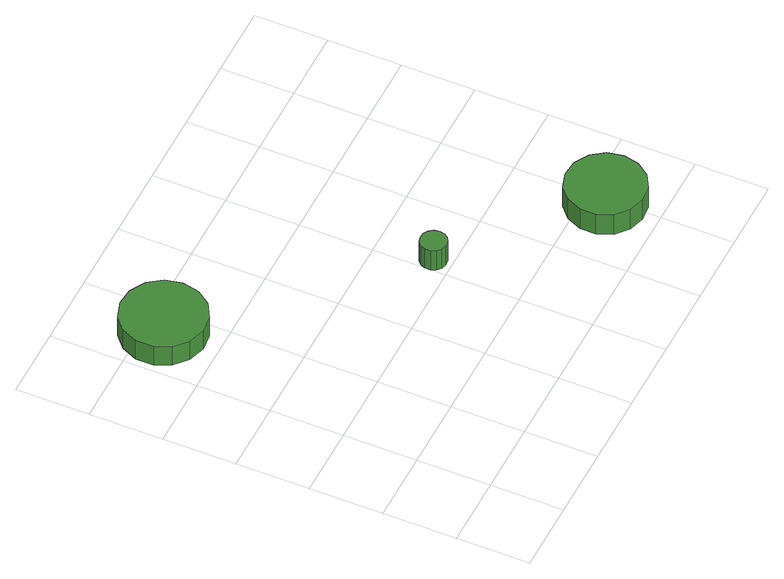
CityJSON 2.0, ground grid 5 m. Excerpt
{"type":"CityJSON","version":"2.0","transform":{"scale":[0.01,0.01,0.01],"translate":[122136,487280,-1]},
"CityObjects":{
"tree1":{"type":"SolitaryVegetationObject","attributes":{"function":"something"},"geometry":[{"type":"MultiSurface","lod":"1","boundaries":[[[0,1,2,3,4,5,6,7,8,9,10,11,12,13,14]],[[15,16,17,18,19,20,21,22,23,24,25,26,27,28,29]],[[0,29,28,1]],[[1,28,27,2]],[[2,27,26,3]],[[3,26,25,4]],[[4,25,24,5]],[[5,24,23,6]],[[6,23,22,7]],[[7,22,21,8]],[[8,21,20,9]],[[9,20,19,10]],[[10,19,18,11]],[[11,18,17,12]],[[12,17,16,13]],[[13,16,15,14]],[[14,15,29,0]]]}]},
"tree2":{"type":"SolitaryVegetationObject","attributes":{"function":"something"},"geometry":[{"type":"MultiSurface","lod":"1","boundaries":[[[30,31,32,33,34,35,36,37,38,39,40,41,42,43,44]],[[45,46,47,48,49,50,51,52,53,54,55,56,57,58,59]],[[30,59,58,31]],[[31,58,57,32]],[[32,57,56,33]],[[33,56,55,34]],[[34,55,54,35]],[[35,54,53,36]],[[36,53,52,37]],[[37,52,51,38]],[[38,51,50,39]],[[39,50,49,40]],[[40,49,48,41]],[[41,48,47,42]],[[42,47,46,43]],[[43,46,45,44]],[[44,45,59,30]]]}]},
"tree3":{"type":"SolitaryVegetationObject","attributes":{"function":"something"},"geometry":[{"type":"MultiSurface","lod":"1","boundaries":[[[60,61,62,63,64,65,66,67,68,69,70,71,72,73,74]],[[75,76,77,78,79,80,81,82,83,84,85,86,87,88,89]],[[60,89,88,61]],[[61,88,87,62]],[[62,87,86,63]],[[63,86,85,64]],[[64,85,84,65]],[[65,84,83,66]],[[66,83,82,67]],[[67,82,81,68]],[[68,81,80,69]],[[69,80,79,70]],[[70,79,78,71]],[[71,78,77,72]],[[72,77,76,73]],[[73,76,75,74]],[[74,75,89,60]]]}]}
},
"vertices":[
[618,2380,241],[593,2497,241],[523,2593,241],[419,2653,241],[301,2665,241],[187,2628,241],[99,2549,241],[50,2440,241],[50,2320,241],[99,2211,241],[187,2132,241],[301,2095,241],[419,2107,241],[523,2167,241],[593,2263,241],[593,2263,77],[523,2167,77],[419,2107,77],[301,2095,77],[187,2132,77],[99,2211,77],[50,2320,77],[50,2440,77],[99,2549,77],[187,2628,77],[301,2665,77],[419,2653,77],[523,2593,77],[593,2497,77],[618,2380,77],
[1678,1125,247],[1671,1162,247],[1649,1192,247],[1617,1210,247],[1580,1214,247],[1544,1203,247],[1517,1178,247],[1502,1144,247],[1502,1107,247],[1517,1073,247],[1544,1048,247],[1580,1036,247],[1617,1040,247],[1649,1059,247],[1671,1089,247],[1671,1089,77],[1649,1059,77],[1617,1040,77],[1580,1036,77],[1544,1048,77],[1517,1073,77],[1502,1107,77],[1502,1144,77],[1517,1178,77],[1544,1203,77],[1580,1214,77],[1617,1210,77],[1649,1192,77],[1671,1162,77],[1678,1125,77],
[2736,363,252],[2713,471,252],[2648,561,252],[2552,616,252],[2441,628,252],[2336,594,252],[2254,520,252],[2209,418,252],[2209,307,252],[2254,206,252],[2336,132,252],[2441,98,252],[2552,109,252],[2648,165,252],[2713,254,252],[2713,254,77],[2648,165,77],[2552,109,77],[2441,98,77],[2336,132,77],[2254,206,77],[2209,307,77],[2209,418,77],[2254,520,77],[2336,594,77],[2441,628,77],[2552,616,77],[2648,561,77],[2713,471,77],[2736,363,77]
]}
